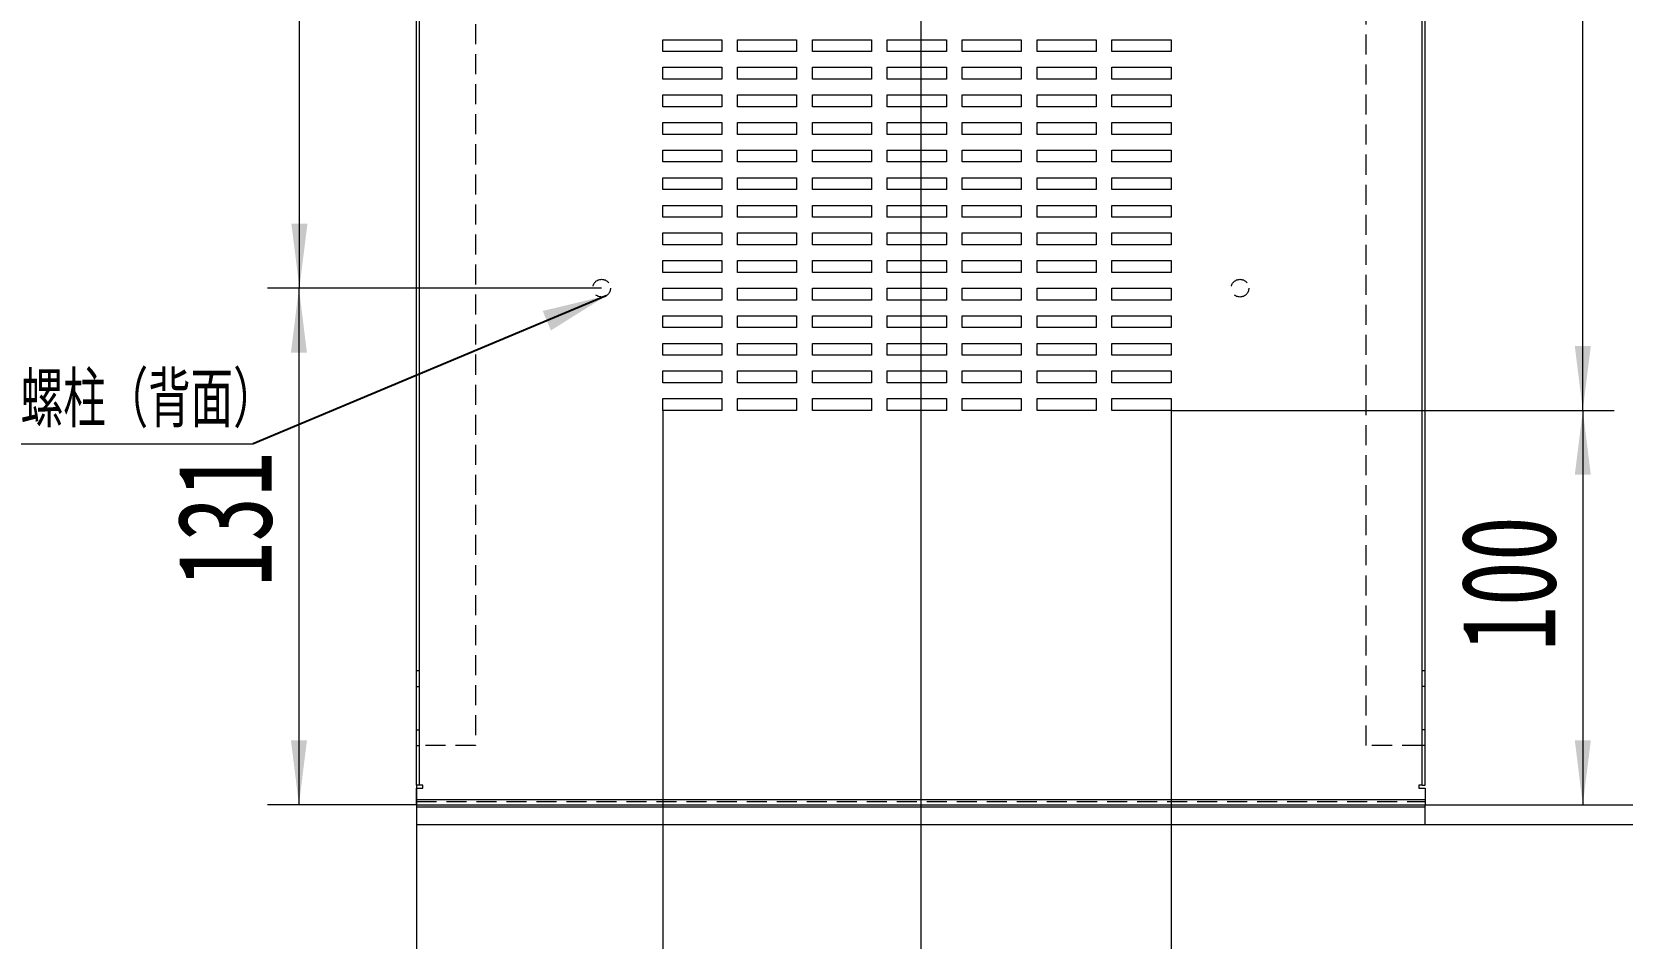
# Model space of a CAD drawing. Header units: millimetres. Extents: x 0 to 2100, y 1 to 1486.
# Drawn here: x 496 to 1001, y 524 to 811 of the extents above; entities that cross this region are included whole.
import ezdxf

# ---------------------------------------------------------------- set-up
doc = ezdxf.new("R2010")
doc.units = ezdxf.units.MM
doc.header["$LTSCALE"] = 5
doc.linetypes.add('HIDDEN', pattern=[1.905, 1.27, -0.635])
doc.layers.add('A-TITLEBLOCK', color=7, linetype='Continuous', lineweight=15)
doc.styles.add('SLDTEXTSTYLE0', font='TXT', dxfattribs={"width": 0.7, "bigfont": 'bigfont'})
doc.styles.add('SLDTEXTSTYLE1', font='TXT', dxfattribs={"width": 0.7})
doc.dimstyles.new('SLDDIMSTYLE0', dxfattribs={"dimtxt": 30, "dimasz": 20.4, "dimexe": 0, "dimexo": 0.0625, "dimgap": 7.5, "dimtad": 2, "dimlfac": 0.8, "dimrnd": 1e-09, "dimzin": 12, "dimdsep": 46, "dimtxsty": 'SLDTEXTSTYLE1', "dimsah": 1, "dimcen": 0.09, "dimadec": 0, "dimazin": 3, "dimtfac": 1, "dimtofl": 0, "dimtmove": 0, "dimatfit": 3, "dimfxl": 0, "dimfrac": 2, "dimtolj": 1, "dimtzin": 12, "dimarcsym": 0})
doc.dimstyles.new('SLDDIMSTYLE3', dxfattribs={"dimtxt": 30, "dimasz": 20.4, "dimexe": 0, "dimexo": 0.0625, "dimgap": 7.5, "dimtad": 2, "dimdec": 1, "dimlfac": 0.8, "dimrnd": 1e-09, "dimzin": 12, "dimdsep": 46, "dimtxsty": 'SLDTEXTSTYLE1', "dimsah": 1, "dimcen": 0.09, "dimadec": 0, "dimazin": 3, "dimtfac": 1, "dimtdec": 1, "dimtmove": 0, "dimatfit": 0, "dimfxl": 0, "dimfrac": 2, "dimtolj": 1, "dimtzin": 12, "dimarcsym": 0})
doc.dimstyles.new('SLDDIMSTYLE4', dxfattribs={"dimtxt": 0.18, "dimasz": 20.4, "dimexe": 0, "dimexo": 0.0625, "dimgap": 0, "dimtad": 0, "dimtih": 1, "dimtoh": 1, "dimdec": 0, "dimrnd": 1e-09, "dimzin": 0, "dimdsep": 46, "dimtxsty": 'Standard', "dimsah": 1, "dimcen": 0.09, "dimadec": 0, "dimazin": 0, "dimtfac": 20.4, "dimtdec": 0, "dimtofl": 0, "dimtmove": 0, "dimatfit": 3, "dimfxl": 0, "dimfrac": 2, "dimtolj": 1, "dimtzin": 0, "dimarcsym": 0})

# ---------------------------------------------------------------- blocks, each defined once
blk = doc.blocks.new('_D_5')
at = {"layer": 'A-TITLEBLOCK'}
for p, q in [((938.19, 1298.54), (1045.93, 1298.54)), ((1035.93, 1298.54), (1035.93, 566.04)), ((938.19, 566.04), (1045.93, 566.04))]:
    blk.add_line(p, q, dxfattribs=at)
for points in [[(1035.93, 1298.54), (1033.39, 1278.14), (1038.47, 1278.14)], [(1035.93, 566.04), (1038.47, 586.44), (1033.39, 586.44)]]:
    blk.add_solid(points, dxfattribs=at)
at = {"layer": 'A-TITLEBLOCK', "insert": (997.26, 909.19), "char_height": 30, "attachment_point": 1, "rotation": 90, "style": 'SLDTEXTSTYLE1'}
blk.add_mtext('586', dxfattribs=at)
blk = doc.blocks.new('_D_6')
at = {"layer": 'A-TITLEBLOCK'}
for p, q in [((857.56, 691.04), (998.19, 691.04)), ((988.19, 691.04), (988.19, 566.04)), ((938.19, 566.04), (998.19, 566.04))]:
    blk.add_line(p, q, dxfattribs=at)
for points in [[(988.19, 691.04), (985.65, 670.64), (990.73, 670.64)], [(988.19, 566.04), (990.73, 586.44), (985.65, 586.44)]]:
    blk.add_solid(points, dxfattribs=at)
at = {"layer": 'A-TITLEBLOCK', "insert": (949.52, 614.71), "char_height": 30, "attachment_point": 1, "rotation": 90, "style": 'SLDTEXTSTYLE1'}
blk.add_mtext('100', dxfattribs=at)
blk = doc.blocks.new('_D_7')
at = {"layer": 'A-TITLEBLOCK'}
for p, q in [((857.56, 1018.54), (998.19, 1018.54)), ((988.19, 691.04), (988.19, 1018.54)), ((857.56, 691.04), (998.19, 691.04))]:
    blk.add_line(p, q, dxfattribs=at)
for points in [[(988.19, 1018.54), (985.65, 998.14), (990.73, 998.14)], [(988.19, 691.04), (990.73, 711.44), (985.65, 711.44)]]:
    blk.add_solid(points, dxfattribs=at)
at = {"layer": 'A-TITLEBLOCK', "insert": (949.52, 827.49), "char_height": 30, "attachment_point": 1, "rotation": 90, "style": 'SLDTEXTSTYLE1'}
blk.add_mtext('262', dxfattribs=at)
blk = doc.blocks.new('_D_8')
at = {"layer": 'A-TITLEBLOCK'}
for p, q in [((696.31, 691.04), (696.31, 469.79)), ((618.19, 572.29), (618.19, 469.79)), ((618.19, 479.79), (586.44, 479.79)), ((696.31, 479.79), (618.19, 479.79)), ((696.31, 479.79), (728.06, 479.79))]:
    blk.add_line(p, q, dxfattribs=at)
for points in [[(618.19, 479.79), (597.79, 482.33), (597.79, 477.25)], [(696.31, 479.79), (716.71, 477.25), (716.71, 482.33)]]:
    blk.add_solid(points, dxfattribs=at)
at = {"layer": 'A-TITLEBLOCK', "insert": (635.17, 518.46), "char_height": 30, "attachment_point": 1, "style": 'SLDTEXTSTYLE1'}
blk.add_mtext('62.5', dxfattribs=at)
blk = doc.blocks.new('_D_9')
at = {"layer": 'A-TITLEBLOCK'}
for p, q in [((696.31, 691.04), (696.31, 469.79)), ((857.56, 691.04), (857.56, 469.79)), ((696.31, 479.79), (857.56, 479.79))]:
    blk.add_line(p, q, dxfattribs=at)
for points in [[(696.31, 479.79), (716.71, 477.25), (716.71, 482.33)], [(857.56, 479.79), (837.16, 482.33), (837.16, 477.25)]]:
    blk.add_solid(points, dxfattribs=at)
at = {"layer": 'A-TITLEBLOCK', "insert": (754.91, 518.46), "char_height": 30, "attachment_point": 1, "style": 'SLDTEXTSTYLE1'}
blk.add_mtext('129', dxfattribs=at)
blk = doc.blocks.new('_D_10')
at = {"layer": 'A-TITLEBLOCK'}
for p, q in [((676.94, 729.79), (570.93, 729.79)), ((580.93, 729.79), (580.93, 566.04)), ((618.19, 566.04), (570.93, 566.04))]:
    blk.add_line(p, q, dxfattribs=at)
for points in [[(580.93, 729.79), (578.39, 709.39), (583.47, 709.39)], [(580.93, 566.04), (583.47, 586.44), (578.39, 586.44)]]:
    blk.add_solid(points, dxfattribs=at)
at = {"layer": 'A-TITLEBLOCK', "insert": (542.26, 635.15), "char_height": 30, "attachment_point": 1, "rotation": 90, "style": 'SLDTEXTSTYLE1'}
blk.add_mtext('131', dxfattribs=at)
blk = doc.blocks.new('_D_11')
at = {"layer": 'A-TITLEBLOCK'}
for p, q in [((676.94, 979.79), (571.08, 979.79)), ((581.08, 729.79), (581.08, 979.79)), ((676.94, 729.79), (571.08, 729.79))]:
    blk.add_line(p, q, dxfattribs=at)
for points in [[(581.08, 979.79), (578.54, 959.39), (583.62, 959.39)], [(581.08, 729.79), (583.62, 750.19), (578.54, 750.19)]]:
    blk.add_solid(points, dxfattribs=at)
at = {"layer": 'A-TITLEBLOCK', "insert": (542.4, 842.05), "char_height": 30, "attachment_point": 1, "rotation": 90, "style": 'SLDTEXTSTYLE1'}
blk.add_mtext('200', dxfattribs=at)
blk = doc.blocks.new('_D_14')
at = {"layer": 'A-TITLEBLOCK'}
for p, q in [((938.19, 1298.54), (1088.19, 1298.54)), ((1078.19, 1298.54), (1078.19, 559.79)), ((938.19, 559.79), (1088.19, 559.79))]:
    blk.add_line(p, q, dxfattribs=at)
for points in [[(1078.19, 1298.54), (1075.65, 1278.14), (1080.73, 1278.14)], [(1078.19, 559.79), (1080.73, 580.19), (1075.65, 580.19)]]:
    blk.add_solid(points, dxfattribs=at)
at = {"layer": 'A-TITLEBLOCK', "insert": (1039.52, 909.17), "char_height": 30, "attachment_point": 1, "rotation": 90, "style": 'SLDTEXTSTYLE1'}
blk.add_mtext('591', dxfattribs=at)
blk = doc.blocks.new('SW_NOTE_1')
at = {"layer": 'A-TITLEBLOCK', "color": 0}
blk.add_line((-150.04, 0), (0, 0), dxfattribs=at)
at = {"layer": 'A-TITLEBLOCK', "color": 0, "insert": (-152.44, 22.76), "char_height": 17.5, "attachment_point": 1, "style": 'SLDTEXTSTYLE0'}
blk.add_mtext('4-M4X10\\M+19786\\M+1928C\\M+18169\\M+19477\\M+196CA\\M+1816A', dxfattribs=at)

msp = doc.modelspace()

# ---------------------------------------------------------------- linework, layer by layer
at = {"color": 7, "linetype": 'Continuous', "lineweight": 15}
for p, q in [((618.19, 572.289), (618.19, 1292.289)), ((619.19, 572.289), (619.19, 1292.289)), ((937.19, 572.289), (937.19, 1292.289)), ((938.19, 572.289), (938.19, 1292.289)), ((696.315, 804.789), (696.315, 808.539)), ((696.315, 808.539), (715.065, 808.539)), ((715.065, 808.539), (715.065, 804.789)), ((720.065, 804.789), (720.065, 808.539)), ((720.065, 808.539), (738.815, 808.539)), ((738.815, 808.539), (738.815, 804.789)), ((743.815, 804.789), (743.815, 808.539)), ((743.815, 808.539), (762.565, 808.539)), ((762.565, 808.539), (762.565, 804.789)), ((767.565, 804.789), (767.565, 808.539)), ((767.565, 808.539), (786.315, 808.539)), ((786.315, 808.539), (786.315, 804.789)), ((791.315, 804.789), (791.315, 808.539)), ((791.315, 808.539), (810.065, 808.539)), ((810.065, 808.539), (810.065, 804.789)), ((815.065, 804.789), (815.065, 808.539)), ((815.065, 808.539), (833.815, 808.539)), ((833.815, 808.539), (833.815, 804.789)), ((838.815, 804.789), (838.815, 808.539)), ((838.815, 808.539), (857.565, 808.539)), ((857.565, 808.539), (857.565, 804.789)), ((715.065, 804.789), (696.315, 804.789)), ((738.815, 804.789), (720.065, 804.789)), ((762.565, 804.789), (743.815, 804.789)), ((786.315, 804.789), (767.565, 804.789)), ((810.065, 804.789), (791.315, 804.789)), ((833.815, 804.789), (815.065, 804.789)), ((857.565, 804.789), (838.815, 804.789)), ((696.315, 796.039), (696.315, 799.789)), ((696.315, 799.789), (715.065, 799.789)), ((715.065, 799.789), (715.065, 796.039)), ((720.065, 796.039), (720.065, 799.789)), ((720.065, 799.789), (738.815, 799.789)), ((738.815, 799.789), (738.815, 796.039)), ((743.815, 796.039), (743.815, 799.789)), ((743.815, 799.789), (762.565, 799.789)), ((762.565, 799.789), (762.565, 796.039)), ((767.565, 796.039), (767.565, 799.789)), ((767.565, 799.789), (786.315, 799.789)), ((786.315, 799.789), (786.315, 796.039)), ((791.315, 796.039), (791.315, 799.789)), ((791.315, 799.789), (810.065, 799.789)), ((810.065, 799.789), (810.065, 796.039)), ((815.065, 796.039), (815.065, 799.789)), ((815.065, 799.789), (833.815, 799.789)), ((833.815, 799.789), (833.815, 796.039)), ((838.815, 796.039), (838.815, 799.789)), ((838.815, 799.789), (857.565, 799.789)), ((857.565, 799.789), (857.565, 796.039)), ((715.065, 796.039), (696.315, 796.039)), ((738.815, 796.039), (720.065, 796.039)), ((762.565, 796.039), (743.815, 796.039)), ((786.315, 796.039), (767.565, 796.039)), ((810.065, 796.039), (791.315, 796.039)), ((833.815, 796.039), (815.065, 796.039)), ((857.565, 796.039), (838.815, 796.039)), ((696.315, 787.289), (696.315, 791.039)), ((696.315, 791.039), (715.065, 791.039)), ((715.065, 787.289), (696.315, 787.289)), ((715.065, 791.039), (715.065, 787.289)), ((720.065, 787.289), (720.065, 791.039)), ((720.065, 791.039), (738.815, 791.039)), ((738.815, 787.289), (720.065, 787.289)), ((738.815, 791.039), (738.815, 787.289)), ((743.815, 787.289), (743.815, 791.039)), ((743.815, 791.039), (762.565, 791.039)), ((762.565, 787.289), (743.815, 787.289)), ((762.565, 791.039), (762.565, 787.289)), ((767.565, 787.289), (767.565, 791.039)), ((767.565, 791.039), (786.315, 791.039)), ((786.315, 787.289), (767.565, 787.289)), ((786.315, 791.039), (786.315, 787.289)), ((791.315, 787.289), (791.315, 791.039)), ((791.315, 791.039), (810.065, 791.039)), ((810.065, 787.289), (791.315, 787.289)), ((810.065, 791.039), (810.065, 787.289)), ((815.065, 787.289), (815.065, 791.039)), ((815.065, 791.039), (833.815, 791.039)), ((833.815, 787.289), (815.065, 787.289)), ((833.815, 791.039), (833.815, 787.289)), ((838.815, 787.289), (838.815, 791.039)), ((838.815, 791.039), (857.565, 791.039)), ((857.565, 787.289), (838.815, 787.289)), ((857.565, 791.039), (857.565, 787.289)), ((696.315, 778.539), (696.315, 782.289)), ((696.315, 782.289), (715.065, 782.289)), ((715.065, 782.289), (715.065, 778.539)), ((720.065, 778.539), (720.065, 782.289)), ((720.065, 782.289), (738.815, 782.289)), ((738.815, 782.289), (738.815, 778.539)), ((743.815, 778.539), (743.815, 782.289)), ((743.815, 782.289), (762.565, 782.289)), ((762.565, 782.289), (762.565, 778.539)), ((767.565, 778.539), (767.565, 782.289)), ((767.565, 782.289), (786.315, 782.289)), ((786.315, 782.289), (786.315, 778.539)), ((791.315, 778.539), (791.315, 782.289)), ((791.315, 782.289), (810.065, 782.289)), ((810.065, 782.289), (810.065, 778.539)), ((815.065, 778.539), (815.065, 782.289)), ((815.065, 782.289), (833.815, 782.289)), ((833.815, 782.289), (833.815, 778.539)), ((838.815, 778.539), (838.815, 782.289)), ((838.815, 782.289), (857.565, 782.289)), ((857.565, 782.289), (857.565, 778.539)), ((715.065, 778.539), (696.315, 778.539)), ((738.815, 778.539), (720.065, 778.539)), ((762.565, 778.539), (743.815, 778.539)), ((786.315, 778.539), (767.565, 778.539)), ((810.065, 778.539), (791.315, 778.539)), ((833.815, 778.539), (815.065, 778.539)), ((857.565, 778.539), (838.815, 778.539)), ((696.315, 769.789), (696.315, 773.539)), ((696.315, 773.539), (715.065, 773.539)), ((715.065, 773.539), (715.065, 769.789)), ((720.065, 769.789), (720.065, 773.539)), ((720.065, 773.539), (738.815, 773.539)), ((738.815, 773.539), (738.815, 769.789)), ((743.815, 769.789), (743.815, 773.539)), ((743.815, 773.539), (762.565, 773.539)), ((762.565, 773.539), (762.565, 769.789)), ((767.565, 769.789), (767.565, 773.539)), ((767.565, 773.539), (786.315, 773.539)), ((786.315, 773.539), (786.315, 769.789)), ((791.315, 769.789), (791.315, 773.539)), ((791.315, 773.539), (810.065, 773.539)), ((810.065, 773.539), (810.065, 769.789)), ((815.065, 769.789), (815.065, 773.539)), ((815.065, 773.539), (833.815, 773.539)), ((833.815, 773.539), (833.815, 769.789)), ((838.815, 769.789), (838.815, 773.539)), ((838.815, 773.539), (857.565, 773.539)), ((857.565, 773.539), (857.565, 769.789)), ((715.065, 769.789), (696.315, 769.789)), ((738.815, 769.789), (720.065, 769.789)), ((762.565, 769.789), (743.815, 769.789)), ((786.315, 769.789), (767.565, 769.789)), ((810.065, 769.789), (791.315, 769.789)), ((833.815, 769.789), (815.065, 769.789)), ((857.565, 769.789), (838.815, 769.789)), ((696.315, 761.039), (696.315, 764.789)), ((696.315, 764.789), (715.065, 764.789)), ((715.065, 764.789), (715.065, 761.039)), ((720.065, 761.039), (720.065, 764.789)), ((720.065, 764.789), (738.815, 764.789)), ((738.815, 764.789), (738.815, 761.039)), ((743.815, 761.039), (743.815, 764.789)), ((743.815, 764.789), (762.565, 764.789)), ((762.565, 764.789), (762.565, 761.039)), ((767.565, 761.039), (767.565, 764.789)), ((767.565, 764.789), (786.315, 764.789)), ((786.315, 764.789), (786.315, 761.039)), ((791.315, 761.039), (791.315, 764.789)), ((791.315, 764.789), (810.065, 764.789)), ((810.065, 764.789), (810.065, 761.039)), ((815.065, 761.039), (815.065, 764.789)), ((815.065, 764.789), (833.815, 764.789)), ((833.815, 764.789), (833.815, 761.039)), ((838.815, 761.039), (838.815, 764.789)), ((838.815, 764.789), (857.565, 764.789)), ((857.565, 764.789), (857.565, 761.039)), ((715.065, 761.039), (696.315, 761.039)), ((738.815, 761.039), (720.065, 761.039)), ((762.565, 761.039), (743.815, 761.039)), ((786.315, 761.039), (767.565, 761.039)), ((810.065, 761.039), (791.315, 761.039)), ((833.815, 761.039), (815.065, 761.039)), ((857.565, 761.039), (838.815, 761.039)), ((696.315, 752.289), (696.315, 756.039)), ((696.315, 756.039), (715.065, 756.039)), ((715.065, 752.289), (696.315, 752.289)), ((715.065, 756.039), (715.065, 752.289)), ((720.065, 752.289), (720.065, 756.039)), ((720.065, 756.039), (738.815, 756.039)), ((738.815, 752.289), (720.065, 752.289)), ((738.815, 756.039), (738.815, 752.289)), ((743.815, 752.289), (743.815, 756.039)), ((743.815, 756.039), (762.565, 756.039)), ((762.565, 752.289), (743.815, 752.289)), ((762.565, 756.039), (762.565, 752.289)), ((767.565, 752.289), (767.565, 756.039)), ((767.565, 756.039), (786.315, 756.039)), ((786.315, 752.289), (767.565, 752.289)), ((786.315, 756.039), (786.315, 752.289)), ((791.315, 752.289), (791.315, 756.039)), ((791.315, 756.039), (810.065, 756.039)), ((810.065, 752.289), (791.315, 752.289)), ((810.065, 756.039), (810.065, 752.289)), ((815.065, 752.289), (815.065, 756.039)), ((815.065, 756.039), (833.815, 756.039)), ((833.815, 752.289), (815.065, 752.289)), ((833.815, 756.039), (833.815, 752.289)), ((838.815, 752.289), (838.815, 756.039)), ((838.815, 756.039), (857.565, 756.039)), ((857.565, 752.289), (838.815, 752.289)), ((857.565, 756.039), (857.565, 752.289)), ((696.315, 743.539), (696.315, 747.289)), ((696.315, 747.289), (715.065, 747.289)), ((715.065, 747.289), (715.065, 743.539)), ((720.065, 743.539), (720.065, 747.289)), ((720.065, 747.289), (738.815, 747.289)), ((738.815, 747.289), (738.815, 743.539)), ((743.815, 743.539), (743.815, 747.289)), ((743.815, 747.289), (762.565, 747.289)), ((762.565, 747.289), (762.565, 743.539)), ((767.565, 743.539), (767.565, 747.289)), ((767.565, 747.289), (786.315, 747.289)), ((786.315, 747.289), (786.315, 743.539)), ((791.315, 743.539), (791.315, 747.289)), ((791.315, 747.289), (810.065, 747.289)), ((810.065, 747.289), (810.065, 743.539)), ((815.065, 743.539), (815.065, 747.289)), ((815.065, 747.289), (833.815, 747.289)), ((833.815, 747.289), (833.815, 743.539)), ((838.815, 743.539), (838.815, 747.289)), ((838.815, 747.289), (857.565, 747.289)), ((857.565, 747.289), (857.565, 743.539)), ((715.065, 743.539), (696.315, 743.539)), ((738.815, 743.539), (720.065, 743.539)), ((762.565, 743.539), (743.815, 743.539)), ((786.315, 743.539), (767.565, 743.539)), ((810.065, 743.539), (791.315, 743.539)), ((833.815, 743.539), (815.065, 743.539)), ((857.565, 743.539), (838.815, 743.539)), ((696.315, 734.789), (696.315, 738.539)), ((696.315, 738.539), (715.065, 738.539)), ((715.065, 738.539), (715.065, 734.789)), ((720.065, 734.789), (720.065, 738.539)), ((720.065, 738.539), (738.815, 738.539)), ((738.815, 738.539), (738.815, 734.789)), ((743.815, 734.789), (743.815, 738.539)), ((743.815, 738.539), (762.565, 738.539)), ((762.565, 738.539), (762.565, 734.789)), ((767.565, 734.789), (767.565, 738.539)), ((767.565, 738.539), (786.315, 738.539)), ((786.315, 738.539), (786.315, 734.789)), ((791.315, 734.789), (791.315, 738.539)), ((791.315, 738.539), (810.065, 738.539)), ((810.065, 738.539), (810.065, 734.789)), ((815.065, 734.789), (815.065, 738.539)), ((815.065, 738.539), (833.815, 738.539)), ((833.815, 738.539), (833.815, 734.789)), ((838.815, 734.789), (838.815, 738.539)), ((838.815, 738.539), (857.565, 738.539)), ((857.565, 738.539), (857.565, 734.789)), ((715.065, 734.789), (696.315, 734.789)), ((738.815, 734.789), (720.065, 734.789)), ((762.565, 734.789), (743.815, 734.789)), ((786.315, 734.789), (767.565, 734.789)), ((810.065, 734.789), (791.315, 734.789)), ((833.815, 734.789), (815.065, 734.789)), ((857.565, 734.789), (838.815, 734.789)), ((696.315, 726.039), (696.315, 729.789)), ((696.315, 729.789), (715.065, 729.789)), ((715.065, 729.789), (715.065, 726.039)), ((720.065, 726.039), (720.065, 729.789)), ((720.065, 729.789), (738.815, 729.789)), ((738.815, 729.789), (738.815, 726.039)), ((743.815, 726.039), (743.815, 729.789)), ((743.815, 729.789), (762.565, 729.789)), ((762.565, 729.789), (762.565, 726.039)), ((767.565, 726.039), (767.565, 729.789)), ((767.565, 729.789), (786.315, 729.789)), ((786.315, 729.789), (786.315, 726.039)), ((791.315, 726.039), (791.315, 729.789)), ((791.315, 729.789), (810.065, 729.789)), ((810.065, 729.789), (810.065, 726.039)), ((815.065, 726.039), (815.065, 729.789)), ((815.065, 729.789), (833.815, 729.789)), ((833.815, 729.789), (833.815, 726.039)), ((838.815, 726.039), (838.815, 729.789)), ((838.815, 729.789), (857.565, 729.789)), ((857.565, 729.789), (857.565, 726.039)), ((715.065, 726.039), (696.315, 726.039)), ((738.815, 726.039), (720.065, 726.039)), ((762.565, 726.039), (743.815, 726.039)), ((786.315, 726.039), (767.565, 726.039)), ((810.065, 726.039), (791.315, 726.039)), ((833.815, 726.039), (815.065, 726.039)), ((857.565, 726.039), (838.815, 726.039)), ((696.315, 717.289), (696.315, 721.039)), ((696.315, 721.039), (715.065, 721.039)), ((715.065, 717.289), (696.315, 717.289)), ((715.065, 721.039), (715.065, 717.289)), ((720.065, 717.289), (720.065, 721.039)), ((720.065, 721.039), (738.815, 721.039)), ((738.815, 717.289), (720.065, 717.289)), ((738.815, 721.039), (738.815, 717.289)), ((743.815, 717.289), (743.815, 721.039)), ((743.815, 721.039), (762.565, 721.039)), ((762.565, 717.289), (743.815, 717.289)), ((762.565, 721.039), (762.565, 717.289)), ((767.565, 717.289), (767.565, 721.039)), ((767.565, 721.039), (786.315, 721.039)), ((786.315, 717.289), (767.565, 717.289)), ((786.315, 721.039), (786.315, 717.289)), ((791.315, 717.289), (791.315, 721.039)), ((791.315, 721.039), (810.065, 721.039)), ((810.065, 717.289), (791.315, 717.289)), ((810.065, 721.039), (810.065, 717.289)), ((815.065, 717.289), (815.065, 721.039)), ((815.065, 721.039), (833.815, 721.039)), ((833.815, 717.289), (815.065, 717.289)), ((833.815, 721.039), (833.815, 717.289)), ((838.815, 717.289), (838.815, 721.039)), ((838.815, 721.039), (857.565, 721.039)), ((857.565, 717.289), (838.815, 717.289)), ((857.565, 721.039), (857.565, 717.289)), ((696.315, 708.539), (696.315, 712.289)), ((696.315, 712.289), (715.065, 712.289)), ((715.065, 712.289), (715.065, 708.539)), ((720.065, 708.539), (720.065, 712.289)), ((720.065, 712.289), (738.815, 712.289)), ((738.815, 712.289), (738.815, 708.539)), ((743.815, 708.539), (743.815, 712.289)), ((743.815, 712.289), (762.565, 712.289)), ((762.565, 712.289), (762.565, 708.539)), ((767.565, 708.539), (767.565, 712.289)), ((767.565, 712.289), (786.315, 712.289)), ((786.315, 712.289), (786.315, 708.539)), ((791.315, 708.539), (791.315, 712.289)), ((791.315, 712.289), (810.065, 712.289)), ((810.065, 712.289), (810.065, 708.539)), ((815.065, 708.539), (815.065, 712.289)), ((815.065, 712.289), (833.815, 712.289)), ((833.815, 712.289), (833.815, 708.539)), ((838.815, 708.539), (838.815, 712.289)), ((838.815, 712.289), (857.565, 712.289)), ((857.565, 712.289), (857.565, 708.539)), ((715.065, 708.539), (696.315, 708.539)), ((738.815, 708.539), (720.065, 708.539)), ((762.565, 708.539), (743.815, 708.539)), ((786.315, 708.539), (767.565, 708.539)), ((810.065, 708.539), (791.315, 708.539)), ((833.815, 708.539), (815.065, 708.539)), ((857.565, 708.539), (838.815, 708.539)), ((696.315, 699.789), (696.315, 703.539)), ((696.315, 703.539), (715.065, 703.539)), ((715.065, 703.539), (715.065, 699.789)), ((720.065, 699.789), (720.065, 703.539)), ((720.065, 703.539), (738.815, 703.539)), ((738.815, 703.539), (738.815, 699.789)), ((743.815, 699.789), (743.815, 703.539)), ((743.815, 703.539), (762.565, 703.539)), ((762.565, 703.539), (762.565, 699.789)), ((767.565, 699.789), (767.565, 703.539)), ((767.565, 703.539), (786.315, 703.539)), ((786.315, 703.539), (786.315, 699.789)), ((791.315, 699.789), (791.315, 703.539)), ((791.315, 703.539), (810.065, 703.539)), ((810.065, 703.539), (810.065, 699.789)), ((815.065, 699.789), (815.065, 703.539)), ((815.065, 703.539), (833.815, 703.539)), ((833.815, 703.539), (833.815, 699.789)), ((838.815, 699.789), (838.815, 703.539)), ((838.815, 703.539), (857.565, 703.539)), ((857.565, 703.539), (857.565, 699.789)), ((715.065, 699.789), (696.315, 699.789)), ((738.815, 699.789), (720.065, 699.789)), ((762.565, 699.789), (743.815, 699.789)), ((786.315, 699.789), (767.565, 699.789)), ((810.065, 699.789), (791.315, 699.789)), ((833.815, 699.789), (815.065, 699.789)), ((857.565, 699.789), (838.815, 699.789)), ((696.315, 691.039), (696.315, 694.789)), ((696.315, 694.789), (715.065, 694.789)), ((715.065, 694.789), (715.065, 691.039)), ((720.065, 691.039), (720.065, 694.789)), ((720.065, 694.789), (738.815, 694.789)), ((738.815, 694.789), (738.815, 691.039)), ((743.815, 691.039), (743.815, 694.789)), ((743.815, 694.789), (762.565, 694.789)), ((762.565, 694.789), (762.565, 691.039)), ((767.565, 691.039), (767.565, 694.789)), ((767.565, 694.789), (786.315, 694.789)), ((786.315, 694.789), (786.315, 691.039)), ((791.315, 691.039), (791.315, 694.789)), ((791.315, 694.789), (810.065, 694.789)), ((810.065, 694.789), (810.065, 691.039)), ((815.065, 691.039), (815.065, 694.789)), ((815.065, 694.789), (833.815, 694.789)), ((833.815, 694.789), (833.815, 691.039)), ((838.815, 691.039), (838.815, 694.789)), ((838.815, 694.789), (857.565, 694.789)), ((857.565, 694.789), (857.565, 691.039)), ((715.065, 691.039), (696.315, 691.039)), ((738.815, 691.039), (720.065, 691.039)), ((762.565, 691.039), (743.815, 691.039)), ((786.315, 691.039), (767.565, 691.039)), ((810.065, 691.039), (791.315, 691.039)), ((833.815, 691.039), (815.065, 691.039)), ((857.565, 691.039), (838.815, 691.039)), ((619.19, 572.289), (618.19, 572.289)), ((618.19, 567.664), (618.19, 571.289)), ((618.19, 571.289), (620.19, 571.289)), ((620.19, 572.289), (619.19, 572.289)), ((620.19, 571.289), (620.19, 572.289)), ((937.19, 572.289), (936.19, 572.289)), ((936.19, 572.289), (936.19, 571.289)), ((936.19, 571.289), (938.19, 571.289)), ((937.19, 572.289), (938.19, 572.289)), ((938.19, 571.289), (938.19, 567.664)), ((618.19, 567.664), (938.19, 567.664)), ((618.19, 566.039), (618.19, 567.664)), ((618.19, 566.039), (938.19, 566.039)), ((618.19, 566.039), (618.19, 565.414)), ((618.19, 565.414), (938.19, 565.414)), ((618.19, 565.414), (618.19, 559.789)), ((938.19, 567.664), (938.19, 566.039)), ((938.19, 565.414), (938.19, 566.039)), ((938.19, 559.789), (938.19, 565.414)), ((618.19, 559.789), (938.19, 559.789))]:
    msp.add_line(p, q, dxfattribs=at)
at = {"color": 7, "linetype": 'HIDDEN', "lineweight": 0}
for p, q in [((636.94, 1213.539), (636.94, 584.789)), ((919.44, 584.789), (919.44, 1213.539)), ((619.19, 608.539), (618.19, 608.539)), ((938.19, 608.539), (937.19, 608.539)), ((618.19, 603.539), (619.19, 603.539)), ((938.19, 603.539), (937.19, 603.539)), ((618.19, 589.789), (619.19, 589.789)), ((938.19, 589.789), (937.19, 589.789)), ((618.19, 584.789), (619.19, 584.789)), ((636.94, 584.789), (619.19, 584.789)), ((937.19, 584.789), (919.44, 584.789)), ((938.19, 584.789), (937.19, 584.789)), ((618.19, 567.039), (938.19, 567.039))]:
    msp.add_line(p, q, dxfattribs=at)
for centre in [(676.94, 729.789), (879.44, 729.789)]:
    msp.add_circle(centre, 2.813, dxfattribs=at)
at = {"layer": 'A-TITLEBLOCK'}
msp.add_line((778.19, 1336.663), (778.19, 519.036), dxfattribs=at)

# ---------------------------------------------------------------- block references
msp.add_blockref('SW_NOTE_1', (566.373, 680.433), dxfattribs=at)

# ---------------------------------------------------------------- dimensions: what is measured, and where the dimension line sits
for base, p1, p2, angle, dimstyle, picture, middle in [((1035.93, 566.039), (938.19, 1298.539), (938.19, 566.039), 90, 'SLDDIMSTYLE0', '_D_5', (1035.93, 928.898)), ((1078.19, 559.789), (938.19, 1298.539), (938.19, 559.789), 90, 'SLDDIMSTYLE0', '_D_14', (1078.19, 928.898)), ((988.19, 1018.539), (857.565, 691.039), (857.565, 1018.539), 90, 'SLDDIMSTYLE0', '_D_7', (988.19, 847.215)), ((581.075, 979.789), (676.94, 729.789), (676.94, 979.789), 90, 'SLDDIMSTYLE0', '_D_11', (581.075, 861.796)), ((580.933, 566.039), (676.94, 729.789), (618.19, 566.039), 90, 'SLDDIMSTYLE0', '_D_10', (580.933, 654.898)), ((618.19, 479.789), (696.315, 691.039), (618.19, 572.289), 0, 'SLDDIMSTYLE3', '_D_8', (661.464, 479.789)), ((988.19, 566.039), (857.565, 691.039), (938.19, 566.039), 90, 'SLDDIMSTYLE0', '_D_6', (988.19, 634.463))]:
    dim = msp.add_linear_dim(base=base, p1=p1, p2=p2, angle=angle, dimstyle=dimstyle, dxfattribs=at)
    dim.commit()
    dim.dimension.update_dxf_attribs({"geometry": picture, "text_midpoint": middle, "dimtype": 160})
dim = msp.add_linear_dim(base=(857.565, 479.789), p1=(696.315, 691.039), p2=(857.565, 691.039), dimstyle='SLDDIMSTYLE0', dxfattribs=at)
dim.commit()
dim.dimension.update_dxf_attribs({"geometry": '_D_9', "text_midpoint": (774.635, 479.789), "dimtype": 160})

# ---------------------------------------------------------------- leaders
msp.add_leader([(678.37, 727.367), (566.373, 680.433)], dimstyle='SLDDIMSTYLE4', dxfattribs=at)

doc.saveas('drawing.dxf')
